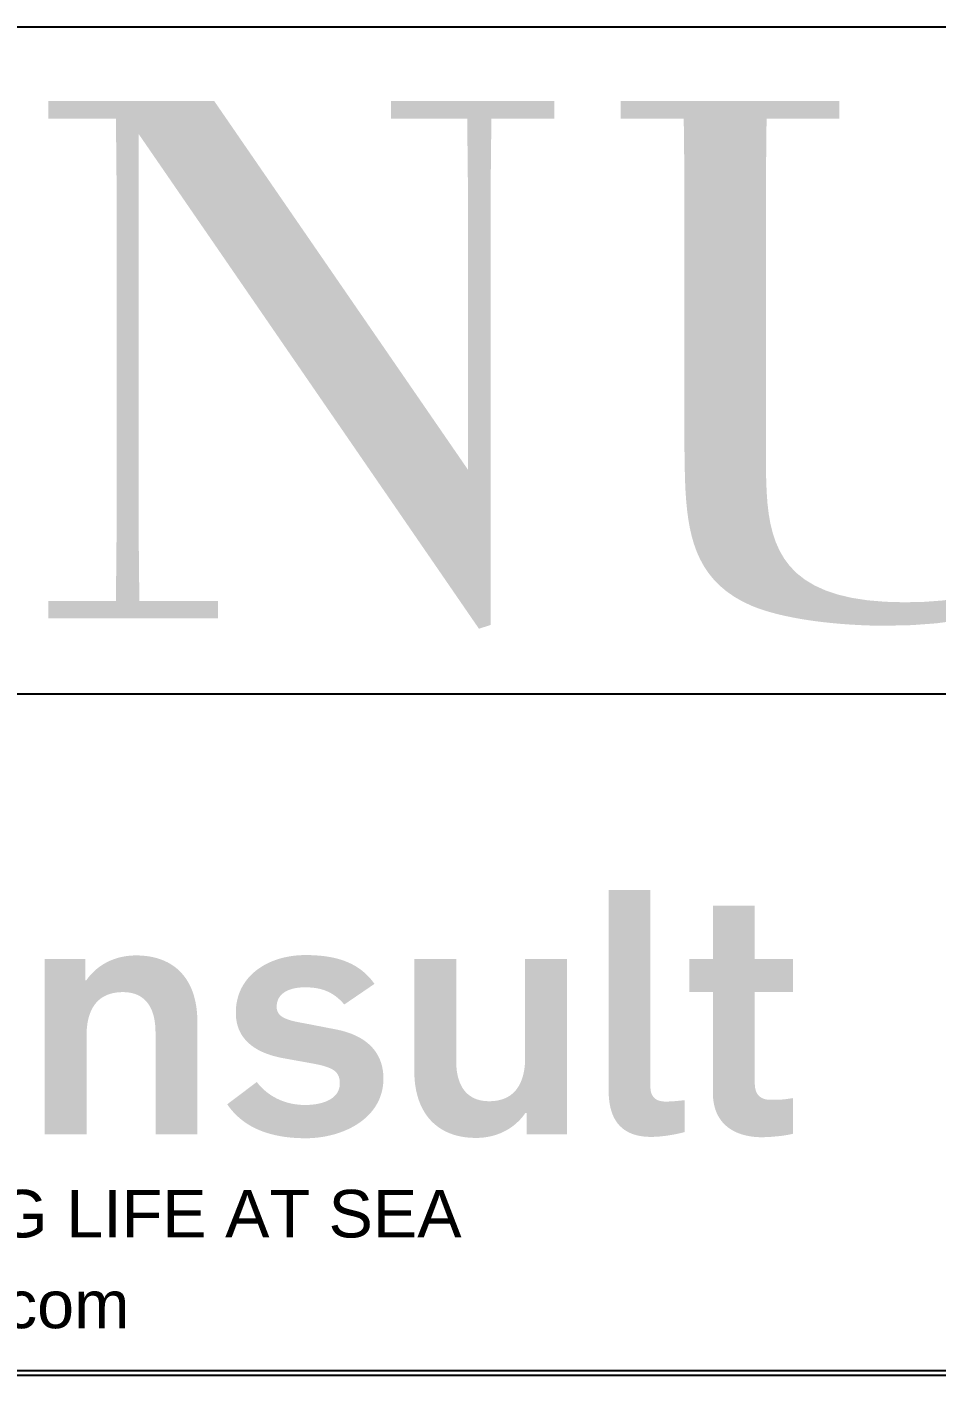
# Model space of a CAD drawing. Header units: millimetres. Extents: x -1766 to 57634, y -706 to 41248.
# Drawn here: x 47125 to 50181, y -14 to 4520 of the extents above; entities that cross this region are included whole.
import ezdxf
from ezdxf.enums import TextEntityAlignment as Align

# ---------------------------------------------------------------- set-up
doc = ezdxf.new("R2010")
doc.units = ezdxf.units.MM
doc.header["$LTSCALE"] = 200
doc.layers.add('% kommentar', color=10, linetype='Continuous')
doc.layers.add('S0CO1', color=1, linetype='Continuous')
doc.layers.add('Layer 1', color=1, linetype='Continuous', true_color=0xff0000)
doc.styles.add('ROMANS', font='romans', dxfattribs={"height": 100})
doc.styles.add('style1', font='arial.ttf', dxfattribs={"height": 2})

# ---------------------------------------------------------------- blocks, each defined once
blk = doc.blocks.new('A2')
at = {"color": 7}
blk.add_line((58693.697862, 706.30202), (1765.75505, 706.30202), dxfattribs=at)
blk = doc.blocks.new('A$Ce4b58fa5')
at = {"layer": 'Layer 1', "true_color": 0x0091b3}
for points in [[(90.894, 10.876), (90.964, 10.876), (91.036, 10.879), (91.11, 10.884), (91.184, 10.889), (91.335, 10.905), (91.485, 10.926), (91.632, 10.951), (91.773, 10.978), (91.905, 11.007), (92.024, 11.037), (92.024, 12.11), (91.701, 12.078), (91.627, 12.073), (91.551, 12.068), (91.469, 12.065), (91.378, 12.064), (91.361, 12.064), (91.343, 12.065), (91.326, 12.065), (91.31, 12.067), (91.294, 12.068), (91.278, 12.07), (91.262, 12.072), (91.247, 12.074), (91.232, 12.077), (91.218, 12.079), (91.204, 12.083), (91.19, 12.086), (91.177, 12.09), (91.164, 12.094), (91.151, 12.098), (91.138, 12.102), (91.126, 12.107), (91.115, 12.112), (91.103, 12.118), (91.092, 12.123), (91.081, 12.129), (91.071, 12.135), (91.06, 12.141), (91.05, 12.147), (91.041, 12.154), (91.031, 12.161), (91.022, 12.168), (91.014, 12.175), (91.005, 12.183), (90.997, 12.191), (90.989, 12.199), (90.982, 12.207), (90.974, 12.215), (90.967, 12.224), (90.961, 12.232), (90.954, 12.241), (90.948, 12.25), (90.942, 12.26), (90.936, 12.269), (90.931, 12.279), (90.926, 12.288), (90.921, 12.298), (90.916, 12.308), (90.912, 12.319), (90.908, 12.329), (90.904, 12.34), (90.9, 12.35), (90.897, 12.361), (90.893, 12.372), (90.89, 12.383), (90.887, 12.394), (90.885, 12.405), (90.883, 12.417), (90.881, 12.428), (90.879, 12.44), (90.877, 12.452), (90.875, 12.463), (90.874, 12.475), (90.872, 12.499), (90.871, 12.524), (90.871, 12.549), (90.871, 19.183), (89.463, 19.183), (89.463, 12.537), (89.464, 12.431), (89.467, 12.313), (89.471, 12.251), (89.475, 12.187), (89.482, 12.121), (89.49, 12.054), (89.501, 11.985), (89.514, 11.917), (89.521, 11.882), (89.529, 11.847), (89.538, 11.813), (89.548, 11.778), (89.558, 11.744), (89.569, 11.709), (89.581, 11.675), (89.594, 11.641), (89.608, 11.607), (89.623, 11.573), (89.638, 11.54), (89.655, 11.507), (89.673, 11.475), (89.691, 11.443), (89.711, 11.411), (89.732, 11.38), (89.754, 11.349), (89.777, 11.319), (89.79, 11.305), (89.802, 11.29), (89.815, 11.276), (89.828, 11.261), (89.841, 11.247), (89.855, 11.233), (89.869, 11.22), (89.883, 11.206), (89.897, 11.193), (89.912, 11.18), (89.928, 11.167), (89.943, 11.154), (89.959, 11.142), (89.976, 11.129), (89.992, 11.117), (90.009, 11.105), (90.027, 11.094), (90.045, 11.082), (90.063, 11.071), (90.081, 11.061), (90.1, 11.05), (90.119, 11.04), (90.139, 11.03), (90.159, 11.02), (90.18, 11.01), (90.2, 11.001), (90.222, 10.992), (90.243, 10.983), (90.265, 10.975), (90.288, 10.967), (90.311, 10.959), (90.334, 10.952), (90.382, 10.938), (90.431, 10.925), (90.483, 10.914), (90.536, 10.904), (90.591, 10.895), (90.648, 10.888), (90.706, 10.883), (90.767, 10.879), (90.829, 10.876)], [(94.621, 10.864), (94.712, 10.866), (94.827, 10.871), (94.958, 10.879), (95.101, 10.892), (95.248, 10.907), (95.395, 10.927), (95.465, 10.939), (95.534, 10.951), (95.598, 10.965), (95.659, 10.979), (95.659, 12.179), (95.56, 12.164), (95.469, 12.151), (95.383, 12.141), (95.3, 12.133), (95.216, 12.128), (95.129, 12.124), (94.932, 12.122), (94.902, 12.122), (94.873, 12.123), (94.844, 12.125), (94.816, 12.128), (94.802, 12.13), (94.788, 12.132), (94.774, 12.134), (94.761, 12.136), (94.748, 12.139), (94.735, 12.142), (94.722, 12.145), (94.709, 12.148), (94.697, 12.152), (94.685, 12.156), (94.672, 12.16), (94.661, 12.165), (94.649, 12.169), (94.637, 12.174), (94.626, 12.179), (94.615, 12.185), (94.604, 12.191), (94.593, 12.197), (94.583, 12.203), (94.573, 12.21), (94.563, 12.217), (94.553, 12.224), (94.543, 12.232), (94.534, 12.24), (94.525, 12.248), (94.516, 12.257), (94.508, 12.266), (94.499, 12.275), (94.491, 12.285), (94.483, 12.295), (94.476, 12.305), (94.468, 12.316), (94.461, 12.327), (94.455, 12.338), (94.448, 12.35), (94.442, 12.362), (94.436, 12.374), (94.43, 12.387), (94.425, 12.4), (94.419, 12.414), (94.415, 12.428), (94.41, 12.442), (94.406, 12.457), (94.402, 12.472), (94.398, 12.488), (94.395, 12.504), (94.392, 12.52), (94.389, 12.537), (94.386, 12.554), (94.384, 12.572), (94.383, 12.59), (94.381, 12.608), (94.38, 12.627), (94.379, 12.647), (94.378, 12.687), (94.378, 15.745), (95.659, 15.745), (95.659, 16.864), (94.378, 16.864), (94.378, 18.652), (92.971, 18.652), (92.971, 16.864), (92.175, 16.864), (92.175, 15.745), (92.971, 15.745), (92.971, 12.352), (92.971, 12.304), (92.973, 12.256), (92.976, 12.209), (92.979, 12.163), (92.984, 12.118), (92.99, 12.073), (92.997, 12.03), (93.004, 11.987), (93.013, 11.945), (93.023, 11.904), (93.033, 11.864), (93.045, 11.825), (93.057, 11.787), (93.071, 11.749), (93.085, 11.713), (93.1, 11.677), (93.116, 11.642), (93.133, 11.608), (93.151, 11.575), (93.17, 11.542), (93.189, 11.51), (93.21, 11.479), (93.231, 11.449), (93.252, 11.42), (93.275, 11.392), (93.298, 11.364), (93.323, 11.337), (93.347, 11.311), (93.373, 11.286), (93.399, 11.261), (93.426, 11.238), (93.454, 11.215), (93.482, 11.192), (93.511, 11.171), (93.541, 11.15), (93.571, 11.13), (93.602, 11.111), (93.633, 11.093), (93.665, 11.075), (93.698, 11.058), (93.731, 11.042), (93.765, 11.027), (93.799, 11.012), (93.834, 10.998), (93.869, 10.985), (93.905, 10.972), (93.942, 10.96), (93.978, 10.949), (94.016, 10.939), (94.053, 10.929), (94.091, 10.92), (94.13, 10.912), (94.169, 10.904), (94.208, 10.897), (94.248, 10.891), (94.288, 10.885), (94.369, 10.876), (94.452, 10.869), (94.536, 10.865)], [(70.506, 10.956), (71.914, 10.956), (71.914, 14.268), (71.915, 14.36), (71.919, 14.45), (71.926, 14.536), (71.935, 14.619), (71.94, 14.66), (71.946, 14.7), (71.953, 14.739), (71.96, 14.777), (71.968, 14.814), (71.977, 14.851), (71.986, 14.887), (71.996, 14.922), (72.007, 14.956), (72.018, 14.99), (72.029, 15.023), (72.042, 15.055), (72.055, 15.087), (72.068, 15.117), (72.082, 15.147), (72.097, 15.176), (72.112, 15.205), (72.128, 15.232), (72.145, 15.259), (72.162, 15.285), (72.179, 15.311), (72.197, 15.336), (72.216, 15.359), (72.235, 15.383), (72.255, 15.405), (72.276, 15.427), (72.297, 15.448), (72.318, 15.468), (72.34, 15.488), (72.363, 15.507), (72.386, 15.525), (72.41, 15.542), (72.434, 15.559), (72.459, 15.575), (72.485, 15.59), (72.511, 15.604), (72.537, 15.618), (72.564, 15.631), (72.592, 15.644), (72.62, 15.655), (72.648, 15.666), (72.677, 15.676), (72.707, 15.686), (72.737, 15.694), (72.768, 15.702), (72.799, 15.71), (72.83, 15.716), (72.862, 15.722), (72.895, 15.728), (72.928, 15.732), (72.962, 15.736), (72.996, 15.739), (73.03, 15.742), (73.065, 15.743), (73.101, 15.744), (73.137, 15.745), (73.17, 15.744), (73.203, 15.743), (73.235, 15.742), (73.267, 15.739), (73.298, 15.736), (73.329, 15.732), (73.359, 15.728), (73.389, 15.723), (73.419, 15.717), (73.447, 15.71), (73.476, 15.703), (73.504, 15.695), (73.531, 15.687), (73.558, 15.677), (73.584, 15.667), (73.61, 15.657), (73.635, 15.646), (73.66, 15.634), (73.684, 15.621), (73.708, 15.608), (73.731, 15.594), (73.754, 15.579), (73.776, 15.564), (73.798, 15.548), (73.819, 15.532), (73.84, 15.514), (73.86, 15.496), (73.88, 15.478), (73.899, 15.459), (73.917, 15.439), (73.936, 15.418), (73.953, 15.397), (73.97, 15.375), (73.987, 15.353), (74.003, 15.33), (74.018, 15.306), (74.033, 15.282), (74.048, 15.256), (74.061, 15.231), (74.075, 15.204), (74.088, 15.177), (74.1, 15.15), (74.112, 15.122), (74.123, 15.093), (74.133, 15.063), (74.144, 15.033), (74.153, 15.002), (74.162, 14.971), (74.171, 14.939), (74.179, 14.906), (74.186, 14.873), (74.193, 14.839), (74.199, 14.804), (74.205, 14.769), (74.215, 14.697), (74.223, 14.622), (74.229, 14.545), (74.232, 14.465), (74.233, 14.383), (74.233, 10.956), (75.641, 10.956), (75.641, 14.741), (75.638, 14.871), (75.636, 14.935), (75.632, 14.998), (75.627, 15.06), (75.621, 15.121), (75.614, 15.182), (75.606, 15.241), (75.597, 15.3), (75.587, 15.358), (75.576, 15.414), (75.564, 15.47), (75.55, 15.525), (75.536, 15.579), (75.521, 15.632), (75.504, 15.685), (75.487, 15.736), (75.469, 15.786), (75.449, 15.835), (75.429, 15.884), (75.407, 15.931), (75.385, 15.978), (75.361, 16.023), (75.337, 16.068), (75.311, 16.111), (75.285, 16.154), (75.258, 16.195), (75.229, 16.236), (75.2, 16.275), (75.169, 16.314), (75.138, 16.351), (75.105, 16.388), (75.072, 16.423), (75.038, 16.458), (75.003, 16.491), (74.966, 16.524), (74.929, 16.555), (74.891, 16.585), (74.852, 16.614), (74.812, 16.642), (74.771, 16.669), (74.729, 16.695), (74.686, 16.72), (74.642, 16.744), (74.597, 16.766), (74.552, 16.788), (74.505, 16.808), (74.458, 16.827), (74.409, 16.846), (74.36, 16.863), (74.31, 16.879), (74.259, 16.893), (74.206, 16.907), (74.153, 16.919), (74.1, 16.931), (74.045, 16.941), (73.989, 16.95), (73.933, 16.958), (73.875, 16.964), (73.817, 16.97), (73.758, 16.974), (73.698, 16.977), (73.637, 16.979), (73.575, 16.979), (73.514, 16.978), (73.452, 16.976), (73.391, 16.972), (73.331, 16.966), (73.27, 16.959), (73.21, 16.95), (73.151, 16.939), (73.091, 16.927), (73.033, 16.913), (72.975, 16.898), (72.917, 16.881), (72.86, 16.862), (72.804, 16.841), (72.748, 16.819), (72.693, 16.796), (72.639, 16.77), (72.586, 16.743), (72.533, 16.714), (72.481, 16.684), (72.431, 16.652), (72.381, 16.618), (72.332, 16.583), (72.284, 16.546), (72.237, 16.507), (72.191, 16.467), (72.146, 16.425), (72.102, 16.381), (72.06, 16.336), (72.018, 16.288), (71.978, 16.24), (71.94, 16.189), (71.902, 16.137), (71.879, 16.137), (71.879, 16.864), (70.506, 16.864)], [(79.287, 10.829), (79.401, 10.831), (79.516, 10.837), (79.631, 10.847), (79.747, 10.86), (79.862, 10.877), (79.977, 10.898), (80.092, 10.923), (80.205, 10.952), (80.262, 10.967), (80.317, 10.984), (80.373, 11.002), (80.428, 11.021), (80.483, 11.041), (80.537, 11.061), (80.591, 11.083), (80.644, 11.106), (80.697, 11.129), (80.749, 11.154), (80.8, 11.18), (80.85, 11.206), (80.9, 11.234), (80.949, 11.262), (80.997, 11.292), (81.045, 11.323), (81.091, 11.354), (81.137, 11.387), (81.181, 11.42), (81.225, 11.455), (81.267, 11.491), (81.309, 11.527), (81.349, 11.565), (81.389, 11.604), (81.427, 11.643), (81.464, 11.684), (81.499, 11.725), (81.533, 11.768), (81.566, 11.812), (81.598, 11.857), (81.628, 11.902), (81.657, 11.949), (81.685, 11.997), (81.71, 12.046), (81.735, 12.095), (81.757, 12.146), (81.779, 12.198), (81.798, 12.251), (81.816, 12.305), (81.832, 12.36), (81.846, 12.416), (81.859, 12.473), (81.869, 12.531), (81.878, 12.59), (81.885, 12.65), (81.89, 12.712), (81.893, 12.774), (81.894, 12.837), (81.894, 12.878), (81.893, 12.919), (81.89, 12.96), (81.888, 13), (81.884, 13.039), (81.879, 13.078), (81.874, 13.117), (81.867, 13.155), (81.86, 13.193), (81.853, 13.23), (81.844, 13.266), (81.834, 13.302), (81.824, 13.338), (81.813, 13.373), (81.801, 13.408), (81.788, 13.442), (81.775, 13.476), (81.761, 13.509), (81.746, 13.542), (81.73, 13.574), (81.713, 13.606), (81.696, 13.637), (81.678, 13.668), (81.659, 13.698), (81.639, 13.728), (81.619, 13.757), (81.597, 13.786), (81.576, 13.814), (81.553, 13.842), (81.529, 13.869), (81.505, 13.895), (81.48, 13.922), (81.455, 13.947), (81.428, 13.973), (81.401, 13.997), (81.373, 14.021), (81.345, 14.045), (81.315, 14.068), (81.285, 14.091), (81.255, 14.113), (81.223, 14.135), (81.191, 14.156), (81.158, 14.176), (81.125, 14.196), (81.091, 14.216), (81.056, 14.235), (81.02, 14.253), (80.984, 14.271), (80.947, 14.289), (80.909, 14.306), (80.871, 14.322), (80.832, 14.338), (80.752, 14.368), (80.67, 14.396), (80.585, 14.422), (80.497, 14.446), (80.406, 14.468), (80.314, 14.487), (79.425, 14.66), (78.992, 14.742), (78.895, 14.764), (78.848, 14.775), (78.802, 14.787), (78.758, 14.8), (78.716, 14.813), (78.675, 14.827), (78.636, 14.842), (78.617, 14.85), (78.599, 14.857), (78.581, 14.866), (78.564, 14.874), (78.547, 14.883), (78.53, 14.892), (78.514, 14.901), (78.499, 14.91), (78.484, 14.92), (78.47, 14.93), (78.456, 14.941), (78.449, 14.946), (78.442, 14.951), (78.436, 14.957), (78.43, 14.962), (78.423, 14.968), (78.417, 14.974), (78.412, 14.98), (78.406, 14.985), (78.4, 14.992), (78.395, 14.998), (78.39, 15.004), (78.384, 15.01), (78.379, 15.016), (78.375, 15.023), (78.37, 15.03), (78.365, 15.036), (78.361, 15.043), (78.357, 15.05), (78.353, 15.057), (78.349, 15.064), (78.345, 15.071), (78.342, 15.078), (78.338, 15.086), (78.335, 15.093), (78.332, 15.101), (78.329, 15.109), (78.326, 15.117), (78.324, 15.125), (78.321, 15.133), (78.319, 15.141), (78.317, 15.149), (78.315, 15.158), (78.313, 15.166), (78.312, 15.175), (78.31, 15.184), (78.309, 15.192), (78.308, 15.202), (78.307, 15.211), (78.307, 15.22), (78.306, 15.229), (78.306, 15.239), (78.306, 15.249), (78.306, 15.27), (78.307, 15.29), (78.309, 15.31), (78.311, 15.33), (78.313, 15.35), (78.316, 15.369), (78.32, 15.388), (78.324, 15.406), (78.329, 15.424), (78.335, 15.442), (78.34, 15.459), (78.347, 15.476), (78.354, 15.493), (78.361, 15.509), (78.369, 15.526), (78.378, 15.541), (78.387, 15.557), (78.396, 15.572), (78.406, 15.586), (78.416, 15.601), (78.427, 15.615), (78.439, 15.628), (78.451, 15.641), (78.463, 15.654), (78.476, 15.667), (78.489, 15.679), (78.502, 15.691), (78.517, 15.703), (78.531, 15.714), (78.546, 15.725), (78.561, 15.736), (78.577, 15.746), (78.593, 15.756), (78.61, 15.766), (78.627, 15.775), (78.644, 15.784), (78.662, 15.793), (78.68, 15.801), (78.698, 15.809), (78.717, 15.817), (78.736, 15.824), (78.756, 15.831), (78.776, 15.838), (78.796, 15.844), (78.817, 15.85), (78.838, 15.856), (78.859, 15.862), (78.88, 15.867), (78.924, 15.876), (78.97, 15.884), (79.016, 15.891), (79.063, 15.896), (79.112, 15.901), (79.162, 15.904), (79.212, 15.906), (79.264, 15.906), (79.317, 15.906), (79.37, 15.904), (79.421, 15.902), (79.472, 15.898), (79.521, 15.893), (79.57, 15.888), (79.617, 15.881), (79.664, 15.873), (79.71, 15.864), (79.755, 15.854), (79.799, 15.843), (79.842, 15.83), (79.885, 15.817), (79.926, 15.802), (79.967, 15.786), (80.008, 15.769), (80.048, 15.751), (80.087, 15.732), (80.125, 15.711), (80.163, 15.689), (80.2, 15.666), (80.237, 15.642), (80.273, 15.617), (80.309, 15.59), (80.344, 15.562), (80.378, 15.533), (80.413, 15.502), (80.447, 15.47), (80.48, 15.437), (80.513, 15.402), (80.546, 15.367), (80.579, 15.329), (81.594, 16.022), (81.547, 16.086), (81.523, 16.118), (81.498, 16.148), (81.473, 16.179), (81.448, 16.208), (81.422, 16.237), (81.396, 16.265), (81.369, 16.293), (81.342, 16.32), (81.315, 16.347), (81.287, 16.372), (81.259, 16.398), (81.23, 16.422), (81.201, 16.446), (81.172, 16.47), (81.142, 16.493), (81.112, 16.515), (81.081, 16.537), (81.05, 16.558), (81.019, 16.579), (80.987, 16.599), (80.955, 16.619), (80.922, 16.638), (80.889, 16.656), (80.856, 16.674), (80.788, 16.708), (80.718, 16.74), (80.647, 16.77), (80.574, 16.798), (80.499, 16.824), (80.423, 16.848), (80.345, 16.87), (80.265, 16.89), (80.183, 16.908), (80.1, 16.924), (80.015, 16.938), (79.929, 16.951), (79.841, 16.962), (79.751, 16.971), (79.659, 16.978), (79.566, 16.984), (79.471, 16.988), (79.275, 16.991), (79.216, 16.99), (79.158, 16.989), (79.099, 16.986), (79.041, 16.983), (78.984, 16.978), (78.927, 16.972), (78.87, 16.966), (78.813, 16.958), (78.757, 16.95), (78.702, 16.94), (78.647, 16.929), (78.592, 16.918), (78.538, 16.905), (78.484, 16.892), (78.431, 16.877), (78.378, 16.862), (78.327, 16.845), (78.275, 16.828), (78.225, 16.809), (78.175, 16.79), (78.125, 16.77), (78.076, 16.748), (78.028, 16.726), (77.981, 16.703), (77.935, 16.679), (77.889, 16.654), (77.844, 16.628), (77.8, 16.601), (77.757, 16.573), (77.714, 16.545), (77.673, 16.515), (77.632, 16.485), (77.593, 16.453), (77.554, 16.421), (77.516, 16.388), (77.479, 16.354), (77.443, 16.319), (77.409, 16.283), (77.375, 16.246), (77.342, 16.208), (77.311, 16.17), (77.28, 16.13), (77.251, 16.09), (77.223, 16.049), (77.196, 16.007), (77.17, 15.964), (77.145, 15.921), (77.122, 15.876), (77.1, 15.831), (77.079, 15.785), (77.059, 15.738), (77.041, 15.69), (77.024, 15.641), (77.009, 15.592), (76.995, 15.541), (76.982, 15.49), (76.971, 15.438), (76.961, 15.386), (76.952, 15.332), (76.945, 15.278), (76.94, 15.223), (76.936, 15.167), (76.934, 15.11), (76.933, 15.052), (76.933, 15.011), (76.935, 14.97), (76.937, 14.93), (76.94, 14.891), (76.944, 14.852), (76.95, 14.813), (76.956, 14.776), (76.962, 14.739), (76.97, 14.702), (76.979, 14.666), (76.988, 14.631), (76.999, 14.596), (77.01, 14.561), (77.022, 14.528), (77.035, 14.495), (77.049, 14.462), (77.064, 14.43), (77.079, 14.399), (77.095, 14.368), (77.112, 14.338), (77.13, 14.308), (77.149, 14.279), (77.168, 14.25), (77.188, 14.222), (77.209, 14.195), (77.231, 14.168), (77.254, 14.141), (77.277, 14.115), (77.301, 14.09), (77.325, 14.065), (77.351, 14.041), (77.377, 14.017), (77.404, 13.994), (77.431, 13.971), (77.46, 13.949), (77.489, 13.927), (77.518, 13.906), (77.549, 13.885), (77.58, 13.865), (77.611, 13.845), (77.643, 13.826), (77.676, 13.807), (77.71, 13.789), (77.744, 13.772), (77.779, 13.754), (77.814, 13.738), (77.887, 13.706), (77.962, 13.676), (78.039, 13.648), (78.119, 13.621), (78.201, 13.597), (78.284, 13.575), (78.37, 13.554), (78.458, 13.535), (78.548, 13.518), (79.321, 13.379), (79.597, 13.328), (79.719, 13.303), (79.83, 13.276), (79.882, 13.262), (79.931, 13.248), (79.977, 13.233), (80.022, 13.218), (80.063, 13.201), (80.083, 13.193), (80.102, 13.185), (80.121, 13.176), (80.139, 13.167), (80.157, 13.158), (80.174, 13.149), (80.19, 13.139), (80.206, 13.129), (80.221, 13.119), (80.236, 13.109), (80.25, 13.098), (80.263, 13.087), (80.276, 13.076), (80.282, 13.07), (80.288, 13.065), (80.294, 13.059), (80.3, 13.053), (80.306, 13.047), (80.311, 13.041), (80.317, 13.034), (80.322, 13.028), (80.327, 13.022), (80.332, 13.015), (80.337, 13.009), (80.342, 13.002), (80.347, 12.996), (80.351, 12.989), (80.356, 12.982), (80.36, 12.975), (80.364, 12.968), (80.368, 12.961), (80.372, 12.953), (80.375, 12.946), (80.379, 12.939), (80.382, 12.931), (80.386, 12.924), (80.389, 12.916), (80.392, 12.908), (80.395, 12.9), (80.398, 12.892), (80.4, 12.884), (80.405, 12.867), (80.41, 12.85), (80.414, 12.833), (80.418, 12.815), (80.421, 12.796), (80.423, 12.777), (80.425, 12.758), (80.427, 12.738), (80.428, 12.718), (80.429, 12.697), (80.429, 12.676), (80.429, 12.663), (80.429, 12.651), (80.428, 12.639), (80.427, 12.627), (80.426, 12.615), (80.425, 12.603), (80.424, 12.591), (80.422, 12.58), (80.42, 12.568), (80.418, 12.557), (80.416, 12.546), (80.414, 12.535), (80.411, 12.524), (80.409, 12.513), (80.406, 12.502), (80.403, 12.492), (80.399, 12.481), (80.396, 12.471), (80.392, 12.461), (80.388, 12.451), (80.384, 12.441), (80.38, 12.431), (80.375, 12.421), (80.371, 12.411), (80.366, 12.402), (80.361, 12.392), (80.356, 12.383), (80.351, 12.374), (80.345, 12.365), (80.34, 12.356), (80.334, 12.347), (80.328, 12.338), (80.322, 12.329), (80.316, 12.321), (80.309, 12.312), (80.303, 12.304), (80.296, 12.296), (80.289, 12.288), (80.275, 12.272), (80.26, 12.256), (80.245, 12.241), (80.229, 12.227), (80.212, 12.212), (80.195, 12.199), (80.178, 12.185), (80.16, 12.172), (80.141, 12.16), (80.122, 12.147), (80.103, 12.136), (80.083, 12.124), (80.063, 12.113), (80.042, 12.102), (80.021, 12.092), (79.999, 12.082), (79.977, 12.073), (79.955, 12.064), (79.932, 12.055), (79.909, 12.047), (79.886, 12.039), (79.838, 12.024), (79.79, 12.01), (79.74, 11.998), (79.689, 11.988), (79.638, 11.978), (79.585, 11.97), (79.533, 11.964), (79.479, 11.958), (79.426, 11.954), (79.372, 11.951), (79.318, 11.949), (79.264, 11.949), (79.201, 11.95), (79.139, 11.952), (79.078, 11.956), (79.017, 11.962), (78.956, 11.97), (78.897, 11.979), (78.837, 11.989), (78.779, 12.001), (78.721, 12.015), (78.664, 12.03), (78.608, 12.047), (78.552, 12.066), (78.497, 12.085), (78.443, 12.107), (78.39, 12.129), (78.338, 12.153), (78.286, 12.179), (78.236, 12.206), (78.186, 12.234), (78.137, 12.264), (78.09, 12.295), (78.043, 12.328), (77.997, 12.361), (77.953, 12.396), (77.909, 12.433), (77.867, 12.47), (77.825, 12.509), (77.785, 12.549), (77.746, 12.591), (77.708, 12.633), (77.672, 12.677), (77.637, 12.722), (76.644, 11.972), (76.672, 11.932), (76.701, 11.892), (76.73, 11.854), (76.759, 11.816), (76.79, 11.78), (76.82, 11.744), (76.852, 11.708), (76.883, 11.674), (76.916, 11.641), (76.949, 11.608), (76.982, 11.576), (77.016, 11.545), (77.05, 11.515), (77.085, 11.485), (77.12, 11.456), (77.156, 11.428), (77.193, 11.401), (77.229, 11.374), (77.267, 11.348), (77.304, 11.323), (77.342, 11.299), (77.381, 11.275), (77.42, 11.252), (77.459, 11.23), (77.499, 11.208), (77.539, 11.188), (77.621, 11.148), (77.704, 11.111), (77.788, 11.076), (77.874, 11.044), (77.961, 11.015), (78.05, 10.987), (78.139, 10.963), (78.23, 10.94), (78.322, 10.92), (78.415, 10.902), (78.509, 10.886), (78.603, 10.872), (78.699, 10.861), (78.795, 10.851), (78.892, 10.843), (78.99, 10.837), (79.089, 10.833)], [(85.009, 10.841), (85.071, 10.842), (85.132, 10.844), (85.193, 10.848), (85.254, 10.854), (85.314, 10.861), (85.373, 10.87), (85.433, 10.881), (85.491, 10.893), (85.55, 10.907), (85.607, 10.923), (85.664, 10.94), (85.721, 10.958), (85.776, 10.979), (85.832, 11.001), (85.886, 11.025), (85.94, 11.05), (85.993, 11.077), (86.045, 11.106), (86.096, 11.136), (86.146, 11.168), (86.196, 11.202), (86.244, 11.237), (86.292, 11.274), (86.338, 11.313), (86.384, 11.354), (86.428, 11.396), (86.472, 11.439), (86.514, 11.485), (86.555, 11.532), (86.595, 11.581), (86.633, 11.631), (86.671, 11.683), (86.706, 11.683), (86.706, 10.956), (88.067, 10.956), (88.067, 16.864), (86.659, 16.864), (86.659, 13.564), (86.658, 13.471), (86.654, 13.382), (86.648, 13.295), (86.639, 13.212), (86.634, 13.171), (86.628, 13.131), (86.621, 13.092), (86.614, 13.054), (86.606, 13.016), (86.598, 12.979), (86.588, 12.943), (86.579, 12.908), (86.569, 12.873), (86.558, 12.839), (86.546, 12.806), (86.534, 12.774), (86.521, 12.742), (86.508, 12.711), (86.494, 12.681), (86.48, 12.652), (86.465, 12.623), (86.449, 12.595), (86.433, 12.568), (86.416, 12.542), (86.399, 12.516), (86.381, 12.491), (86.363, 12.467), (86.344, 12.443), (86.324, 12.421), (86.304, 12.399), (86.283, 12.377), (86.262, 12.357), (86.24, 12.337), (86.217, 12.318), (86.194, 12.299), (86.171, 12.282), (86.147, 12.265), (86.122, 12.249), (86.097, 12.233), (86.071, 12.219), (86.045, 12.205), (86.018, 12.191), (85.991, 12.179), (85.963, 12.167), (85.935, 12.156), (85.906, 12.145), (85.877, 12.136), (85.847, 12.127), (85.816, 12.119), (85.785, 12.111), (85.754, 12.104), (85.722, 12.098), (85.689, 12.093), (85.656, 12.088), (85.623, 12.084), (85.589, 12.081), (85.554, 12.079), (85.519, 12.077), (85.484, 12.076), (85.448, 12.075), (85.415, 12.076), (85.382, 12.077), (85.349, 12.079), (85.318, 12.081), (85.286, 12.084), (85.255, 12.088), (85.225, 12.092), (85.195, 12.098), (85.165, 12.103), (85.137, 12.11), (85.108, 12.117), (85.08, 12.125), (85.053, 12.134), (85.026, 12.143), (84.999, 12.153), (84.973, 12.163), (84.948, 12.175), (84.923, 12.186), (84.898, 12.199), (84.874, 12.212), (84.851, 12.226), (84.828, 12.241), (84.805, 12.256), (84.783, 12.272), (84.762, 12.289), (84.741, 12.306), (84.72, 12.324), (84.7, 12.342), (84.681, 12.362), (84.662, 12.381), (84.644, 12.402), (84.626, 12.423), (84.608, 12.445), (84.592, 12.467), (84.575, 12.491), (84.56, 12.514), (84.544, 12.539), (84.53, 12.564), (84.516, 12.589), (84.502, 12.616), (84.489, 12.643), (84.476, 12.67), (84.464, 12.699), (84.453, 12.728), (84.442, 12.757), (84.432, 12.787), (84.422, 12.818), (84.413, 12.85), (84.404, 12.882), (84.396, 12.914), (84.388, 12.948), (84.381, 12.982), (84.375, 13.016), (84.369, 13.051), (84.363, 13.087), (84.358, 13.124), (84.351, 13.198), (84.345, 13.275), (84.341, 13.355), (84.34, 13.437), (84.34, 16.864), (82.933, 16.864), (82.933, 13.091), (82.935, 12.962), (82.938, 12.898), (82.941, 12.836), (82.946, 12.774), (82.952, 12.713), (82.959, 12.653), (82.967, 12.593), (82.977, 12.535), (82.987, 12.477), (82.998, 12.421), (83.011, 12.365), (83.024, 12.31), (83.038, 12.256), (83.054, 12.203), (83.071, 12.15), (83.088, 12.099), (83.107, 12.049), (83.126, 11.999), (83.147, 11.95), (83.169, 11.903), (83.191, 11.856), (83.215, 11.81), (83.24, 11.766), (83.266, 11.722), (83.292, 11.679), (83.32, 11.637), (83.349, 11.596), (83.378, 11.556), (83.409, 11.517), (83.441, 11.479), (83.473, 11.442), (83.507, 11.407), (83.542, 11.372), (83.577, 11.338), (83.614, 11.305), (83.651, 11.274), (83.69, 11.243), (83.729, 11.213), (83.769, 11.185), (83.81, 11.157), (83.853, 11.131), (83.896, 11.106), (83.94, 11.082), (83.985, 11.059), (84.031, 11.037), (84.077, 11.016), (84.125, 10.996), (84.174, 10.978), (84.223, 10.96), (84.274, 10.944), (84.325, 10.929), (84.377, 10.915), (84.43, 10.902), (84.484, 10.891), (84.539, 10.88), (84.595, 10.871), (84.652, 10.863), (84.709, 10.857), (84.767, 10.851), (84.827, 10.847), (84.887, 10.844), (84.948, 10.842)]]:
    blk.add_hatch(color=142, dxfattribs=at).paths.add_polyline_path(points, flags=0)
blk = doc.blocks.new('TF-2')
at = {"true_color": 0x000000, "transparency": 33554687}
for points in [[(-96.795, 32.855), (-88.265, 20.454), (-88.265, 29.996), (-88.289, 32.265), (-90.853, 32.265), (-90.853, 32.855), (-85.356, 32.855), (-85.356, 32.265), (-87.476, 32.265), (-87.501, 29.996), (-87.501, 15.228), (-87.895, 15.104), (-99.335, 31.746), (-99.335, 18.383), (-99.31, 16.041), (-96.671, 16.041), (-96.671, 15.45), (-102.367, 15.45), (-102.367, 16.041), (-100.098, 16.041), (-100.075, 18.383), (-100.075, 29.996), (-100.098, 32.265), (-102.367, 32.265), (-102.367, 32.855)], [(-75.783, 32.855), (-75.783, 32.265), (-78.225, 32.265), (-78.248, 30.168), (-78.248, 20.75), (-78.244, 20.385), (-78.236, 20.024), (-78.22, 19.668), (-78.195, 19.318), (-78.155, 18.977), (-78.098, 18.646), (-78.02, 18.327), (-77.918, 18.021), (-77.789, 17.73), (-77.629, 17.456), (-77.435, 17.2), (-77.203, 16.964), (-76.93, 16.75), (-76.613, 16.559), (-76.248, 16.393), (-75.832, 16.253), (-75.361, 16.141), (-74.833, 16.06), (-74.243, 16.01), (-73.589, 15.992), (-72.926, 16.007), (-72.324, 16.051), (-71.782, 16.123), (-71.296, 16.22), (-70.862, 16.343), (-70.478, 16.488), (-70.14, 16.656), (-69.846, 16.844), (-69.593, 17.052), (-69.376, 17.277), (-69.194, 17.519), (-69.043, 17.776), (-68.92, 18.047), (-68.822, 18.33), (-68.746, 18.624), (-68.688, 18.927), (-68.647, 19.239), (-68.618, 19.557), (-68.598, 19.881), (-68.585, 20.208), (-68.585, 30.168), (-68.609, 32.265), (-71.098, 32.265), (-71.098, 32.855), (-65.651, 32.855), (-65.651, 32.265), (-67.794, 32.265), (-67.819, 30.168), (-67.819, 21.193), (-67.824, 20.713), (-67.833, 20.241), (-67.852, 19.78), (-67.885, 19.33), (-67.938, 18.895), (-68.014, 18.475), (-68.118, 18.073), (-68.257, 17.69), (-68.433, 17.327), (-68.652, 16.987), (-68.919, 16.672), (-69.238, 16.382), (-69.615, 16.12), (-70.053, 15.887), (-70.559, 15.685), (-71.136, 15.516), (-71.789, 15.382), (-72.523, 15.284), (-73.343, 15.224), (-74.254, 15.203), (-74.4, 15.204), (-74.563, 15.207), (-74.742, 15.211), (-74.936, 15.218), (-75.142, 15.228), (-75.359, 15.24), (-75.586, 15.255), (-75.821, 15.274), (-76.063, 15.297), (-76.31, 15.323), (-76.56, 15.354), (-76.812, 15.389), (-77.065, 15.43), (-77.316, 15.475), (-77.565, 15.526), (-77.81, 15.582), (-78.049, 15.644), (-78.281, 15.712), (-78.504, 15.787), (-78.716, 15.869), (-79.03, 16.017), (-79.312, 16.179), (-79.566, 16.355), (-79.792, 16.545), (-79.993, 16.748), (-80.169, 16.964), (-80.323, 17.192), (-80.455, 17.432), (-80.569, 17.683), (-80.664, 17.946), (-80.743, 18.219), (-80.807, 18.503), (-80.859, 18.797), (-80.898, 19.1), (-80.928, 19.412), (-80.95, 19.733), (-80.965, 20.062), (-80.974, 20.399), (-80.981, 20.744), (-80.985, 21.096), (-80.985, 30.168), (-81.01, 32.265), (-83.13, 32.265), (-83.13, 32.855)]]:
    blk.add_hatch(color=18, dxfattribs=at).paths.add_polyline_path(points)
at = {"color": 4, "transparency": 33554687}
for p, q in [((-172.837, 35.344), (-4.837, 35.344)), ((-173, 12.911), (-5, 12.911))]:
    blk.add_line(p, q, dxfattribs=at)
at = {"color": 1, "transparency": 33554687}
blk.add_line((-180, -10), (-5, -10), dxfattribs=at)
at = {"transparency": 33554687}
blk.add_blockref('A$Ce4b58fa5', (-173, -12.865), dxfattribs=at)
at = {"layer": '% kommentar', "color": 142, "true_color": 0x0091b3, "transparency": 33554687, "char_height": 1.6, "width": 46.79408, "attachment_point": 5, "style": 'style1'}
for s, insert in [('PASSION FOR IMPROVING LIFE AT SEA', (-109.776, -4.583)), ('www.polarkonsult.com', (-110.821, -7.865))]:
    blk.add_mtext(s, dxfattribs=dict(at, insert=insert))
at = {"color": 4, "transparency": 33554687, "style": 'ROMANS', "width": 1.5}
for tag, p in [('PROSJ', (-123.505, 63.949)), ('DRAWING', (-122.319, 57.819))]:
    blk.add_attdef(tag, text='', height=3, dxfattribs=at).set_placement(p, align=Align.MIDDLE)
at = {"color": 4, "transparency": 33554687, "style": 'ROMANS'}
for tag, p in [('SCALE', (-61.642, 63.215)), ('SHEET', (-28.606, 63.082))]:
    blk.add_attdef(tag, text='', height=2, dxfattribs=at).set_placement(p, align=Align.MIDDLE)

msp = doc.modelspace()

# ---------------------------------------------------------------- block references
msp.add_blockref('A2', (-1765.755, -706.302))
at = {"layer": 'S0CO1', "xscale": 100, "yscale": 100, "zscale": 100}
msp.add_blockref('TF-2', (57433.744, 985.591), dxfattribs=at)

doc.saveas('drawing.dxf')
